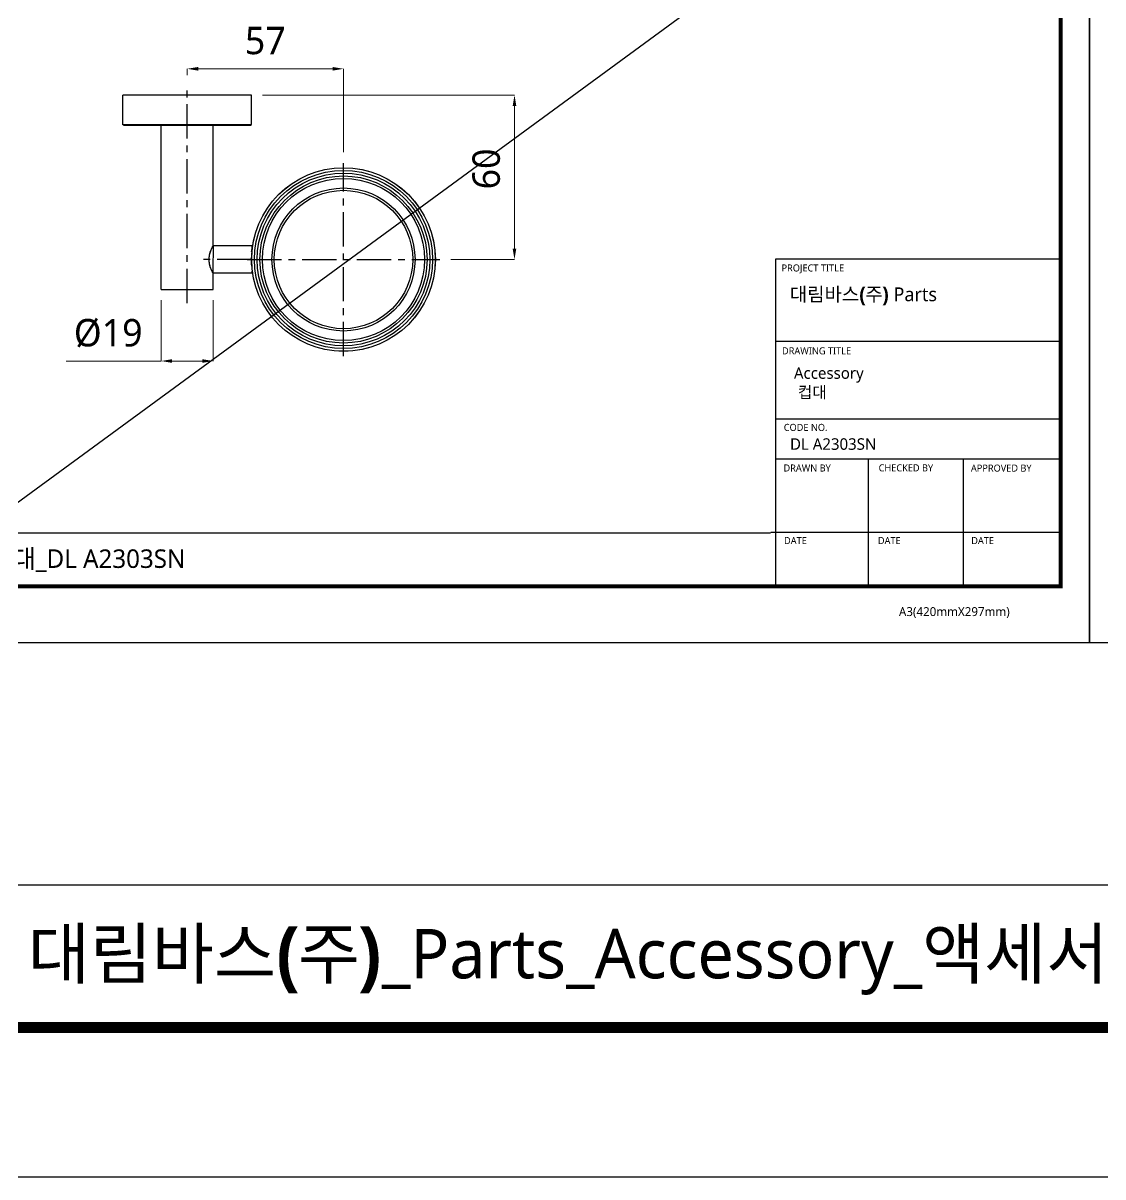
# Model space of a CAD drawing. Extents: x 16296675204 to 16296683393, y -37409618576 to -37409617244.
# Drawn here: x 16296675542.1 to 16296675935.9, y -37409618516.1 to -37409618095.2 of the extents above; entities that cross this region are included whole.
import ezdxf

# ---------------------------------------------------------------- set-up
doc = ezdxf.new("R2010")
doc.units = 0
doc.header["$LTSCALE"] = 10
doc.header["$MEASUREMENT"] = 0
doc.header["$PDMODE"] = 3
doc.header["$PDSIZE"] = -10
doc.linetypes.add('CENTER', pattern=[2, 1.25, -0.25, 0.25, -0.25])
doc.layers.get('0').update_dxf_attribs({"linetype": 'CONTINUOUS'})
doc.layers.get('DEFPOINTS').update_dxf_attribs({"linetype": 'CONTINUOUS'})
doc.layers.add('DEFAULT_1', color=7, linetype='CENTER')
doc.styles.add('Daelim Dimension', font='NanumGothic.ttf')
doc.dimstyles.new('DEFAULT', dxfattribs={"dimscale": 2, "dimtxt": 2, "dimasz": 2, "dimexe": 0, "dimexo": 2, "dimgap": 1, "dimtad": 1, "dimdec": 1, "dimzin": 9, "dimdsep": 46, "dimtxsty": 'Daelim Dimension', "dimcen": 0.5, "dimclrd": 252, "dimclre": 252, "dimclrt": 3, "dimadec": 1, "dimazin": 0, "dimtfac": 1, "dimtdec": 1, "dimtix": 1, "dimtmove": 0, "dimatfit": 3, "dimfxl": 1, "dimtolj": 1, "dimtzin": 1, "dimlwd": 9, "dimlwe": 9, "dimarcsym": 0})

# ---------------------------------------------------------------- blocks, each defined once
blk = doc.blocks.new('*D24')
at = {"color": 5, "lineweight": 9, "transparency": 16777216}
for p, q in [((16296675601.93018, -37409618114.163849), (16296675601.93018, -37409618111.873169)), ((16296675605.93018, -37409618111.873169), (16296675654.93018, -37409618111.873169)), ((16296675658.93018, -37409618142.245216), (16296675658.93018, -37409618111.873169))]:
    blk.add_line(p, q, dxfattribs=at)
at = {"color": 5, "transparency": 16777216}
for points in [[(16296675605.93018, -37409618111.206497), (16296675605.93018, -37409618112.539833), (16296675601.93018, -37409618111.873169)], [(16296675654.93018, -37409618111.206497), (16296675654.93018, -37409618112.539833), (16296675658.93018, -37409618111.873169)]]:
    blk.add_solid(points, dxfattribs=at)
at = {"layer": 'DEFPOINTS', "color": 0, "transparency": 16777216}
for p in [(16296675658.93018, -37409618111.873169), (16296675601.93018, -37409618118.163849), (16296675658.93018, -37409618146.245216)]:
    blk.add_point(p, dxfattribs=at)
at = {"color": 7, "transparency": 16777216, "insert": (16296675630.40451, -37409618096.539841), "char_height": 10, "attachment_point": 2, "line_spacing_factor": 0.9, "style": 'Daelim Dimension'}
blk.add_mtext('\\A1;57', dxfattribs=at)
blk = doc.blocks.new('*D25')
at = {"color": 5, "lineweight": 9, "transparency": 16777216}
for p, q in [((16296675629.43019, -37409618121.43468), (16296675721.29904, -37409618121.43468)), ((16296675721.29904, -37409618177.43468), (16296675721.29904, -37409618125.43468)), ((16296675698.02834, -37409618181.43468), (16296675721.29904, -37409618181.43468))]:
    blk.add_line(p, q, dxfattribs=at)
at = {"color": 5, "transparency": 16777216}
for points in [[(16296675720.63237, -37409618125.43468), (16296675721.9657, -37409618125.43468), (16296675721.29904, -37409618121.43468)], [(16296675720.63237, -37409618177.43468), (16296675721.9657, -37409618177.43468), (16296675721.29904, -37409618181.43468)]]:
    blk.add_solid(points, dxfattribs=at)
at = {"layer": 'DEFPOINTS', "color": 0, "transparency": 16777216}
for p in [(16296675625.43019, -37409618121.43468), (16296675721.29904, -37409618121.43468), (16296675694.02834, -37409618181.43468)]:
    blk.add_point(p, dxfattribs=at)
at = {"color": 7, "transparency": 16777216, "insert": (16296675705.96569, -37409618148.397), "char_height": 10, "attachment_point": 2, "rotation": 90, "line_spacing_factor": 0.9, "style": 'Daelim Dimension'}
blk.add_mtext('\\A1;60', dxfattribs=at)
blk = doc.blocks.new('*D26')
at = {"color": 5, "lineweight": 9, "transparency": 16777216}
for p, q in [((16296675592.43018, -37409618196.314667), (16296675592.43018, -37409618218.466682)), ((16296675611.43018, -37409618196.314667), (16296675611.43018, -37409618218.466682)), ((16296675592.43018, -37409618218.466682), (16296675557.79213, -37409618218.466682)), ((16296675607.43018, -37409618218.466682), (16296675596.43018, -37409618218.466682))]:
    blk.add_line(p, q, dxfattribs=at)
at = {"color": 5, "transparency": 16777216}
for points in [[(16296675596.43018, -37409618217.800018), (16296675596.43018, -37409618219.133347), (16296675592.43018, -37409618218.466682)], [(16296675607.43018, -37409618217.800018), (16296675607.43018, -37409618219.133347), (16296675611.43018, -37409618218.466682)]]:
    blk.add_solid(points, dxfattribs=at)
at = {"layer": 'DEFPOINTS', "color": 0, "transparency": 16777216}
for p in [(16296675592.43018, -37409618192.314667), (16296675611.43018, -37409618192.314667), (16296675611.43018, -37409618218.466682)]:
    blk.add_point(p, dxfattribs=at)
at = {"color": 7, "transparency": 16777216, "insert": (16296675573.111151, -37409618203.133347), "char_height": 10, "attachment_point": 2, "line_spacing_factor": 0.9, "style": 'Daelim Dimension'}
blk.add_mtext('\\A1;%%c19', dxfattribs=at)

msp = doc.modelspace()

# ---------------------------------------------------------------- linework, layer by layer
at = {"ltscale": 0.5}
msp.add_line((16296675204.252609, -37409618516.086411), (16296676940.252609, -37409617244.086411), dxfattribs=at)
at = {"color": 1, "linetype": 'CENTER'}
for p, q in [((16296675601.93018, -37409618197.314667), (16296675601.93018, -37409618118.163849)), ((16296675658.93018, -37409618216.686287), (16296675658.93018, -37409618146.245216)), ((16296675623.832029, -37409618181.434669), (16296675694.02833, -37409618181.434669))]:
    msp.add_line(p, q, dxfattribs=at)
at = {"color": 7, "linetype": 'Continuous'}
for p, q in [((16296675578.43018, -37409618132.134666), (16296675578.43018, -37409618121.434669)), ((16296675625.43018, -37409618121.434669), (16296675578.43018, -37409618121.434669)), ((16296675625.43018, -37409618132.134666), (16296675625.43018, -37409618121.434669)), ((16296675578.730181, -37409618132.434669), (16296675625.13018, -37409618132.434669)), ((16296675592.43018, -37409618192.314667), (16296675592.43018, -37409618132.554672)), ((16296675611.43018, -37409618176.314667), (16296675611.43018, -37409618132.554672)), ((16296675625.70196, -37409618176.434669), (16296675611.38158, -37409618176.434669)), ((16296675611.41548, -37409618186.497108), (16296675611.372271, -37409618186.417519)), ((16296675625.70196, -37409618186.434669), (16296675611.38158, -37409618186.434669)), ((16296675611.43018, -37409618192.314667), (16296675611.43018, -37409618186.554672)), ((16296675592.55018, -37409618192.434669), (16296675611.310181, -37409618192.434669))]:
    msp.add_line(p, q, dxfattribs=at)
at = {"color": 9, "linetype": 'Continuous'}
for p, q in [((16296675578.43041, -37409618132.134666), (16296675625.43018, -37409618132.134666)), ((16296675611.43018, -37409618132.554672), (16296675592.43018, -37409618132.554672)), ((16296675625.31008, -37409618181.434669), (16296675625.43012, -37409618181.434669)), ((16296675611.36211, -37409618186.429024), (16296675611.38867, -37409618186.479202)), ((16296675592.43018, -37409618192.314667), (16296675611.43018, -37409618192.314667))]:
    msp.add_line(p, q, dxfattribs=at)
at = {"color": 5, "ltscale": 40}
for p, q in [((16296675920.552481, -37409618181.277283), (16296675816.50938, -37409618181.277283)), ((16296675920.552481, -37409618211.350281), (16296675816.50938, -37409618211.350281)), ((16296675920.552481, -37409618211.350281), (16296675816.50938, -37409618211.350281)), ((16296675920.552481, -37409618239.639969), (16296675816.50938, -37409618239.639969)), ((16296675920.552481, -37409618239.639969), (16296675816.50938, -37409618239.639969)), ((16296675920.552481, -37409618254.230621), (16296675816.50938, -37409618254.230621)), ((16296675920.552481, -37409618254.230621), (16296675816.50938, -37409618254.230621)), ((16296675850.30348, -37409618254.230621), (16296675850.30348, -37409618300.677597)), ((16296675884.986031, -37409618254.230621), (16296675884.986031, -37409618300.677597)), ((16296675920.552481, -37409618281.061256), (16296675814.86483, -37409618281.061256)), ((16296675920.552481, -37409618281.061256), (16296675817.319981, -37409618281.061256)), ((16296675920.552481, -37409618300.677597), (16296675831.38727, -37409618300.677597))]:
    msp.add_line(p, q, dxfattribs=at)
at = {"color": 5, "ltscale": 0.5}
msp.add_line((16296675816.50938, -37409618181.277283), (16296675816.50938, -37409618301.306953), dxfattribs=at)
at = {"color": 5}
for p, q in [((16296675290.552361, -37409618281.135674), (16296675814.739639, -37409618281.135674)), ((16296675232.167789, -37409618409.508041), (16296676630.000549, -37409618409.508041))]:
    msp.add_line(p, q, dxfattribs=at)
at = {"ltscale": 0.5}
for points in [[(16296675204.252609, -37409618516.086411), (16296676940.252609, -37409618516.086411), (16296676940.252609, -37409617244.086411), (16296675204.252609, -37409617244.086411)], [(16296675280.084169, -37409618321.102562), (16296675931.084169, -37409618321.102562), (16296675931.084169, -37409617844.102562), (16296675280.084169, -37409617844.102562)], [(16296675931.084169, -37409618321.102562), (16296676582.084169, -37409618321.102562), (16296676582.084169, -37409617844.102562), (16296675931.084169, -37409617844.102562)]]:
    msp.add_lwpolyline(points, close=True, dxfattribs=at)
at = {"color": 5, "linetype": 'ByBlock', "lineweight": 200}
for points, const_width in [([(16296675232.167789, -37409618461.620499), (16296676912.167789, -37409618461.620499), (16296676912.167789, -37409617273.620499), (16296675232.167789, -37409617273.620499)], 4), ([(16296675290.552361, -37409618300.677841), (16296675920.552361, -37409618300.677841), (16296675920.552361, -37409617855.177841), (16296675290.552361, -37409617855.177841)], 1.5)]:
    msp.add_lwpolyline(points, close=True, dxfattribs=dict(at, const_width=const_width))
at = {"color": 7, "linetype": 'Continuous'}
for points in [[(16296675611.372271, -37409618186.417519), (16296675611.243311, -37409618186.174362), (16296675611.033649, -37409618185.75824), (16296675610.761061, -37409618185.1661), (16296675610.46615, -37409618184.423561), (16296675610.203779, -37409618183.589462), (16296675610.016211, -37409618182.724037), (16296675609.92128, -37409618181.860809), (16296675609.92152, -37409618181.004066), (16296675610.016581, -37409618180.143059), (16296675610.20405, -37409618179.278877), (16296675610.46644, -37409618178.444977), (16296675610.76133, -37409618177.702629), (16296675611.033899, -37409618177.110588), (16296675611.24349, -37409618176.694618)], [(16296675611.24349, -37409618176.694618), (16296675611.372351, -37409618176.451683), (16296675611.415461, -37409618176.372261)], [(16296675625.70196, -37409618176.434631), (16296675625.73538, -37409618176.430031), (16296675625.790739, -37409618176.395828), (16296675625.82081, -37409618176.333221)], [(16296675625.82081, -37409618186.536118), (16296675625.790739, -37409618186.473511), (16296675625.73538, -37409618186.439308), (16296675625.70196, -37409618186.434708)]]:
    msp.add_lwpolyline(points, dxfattribs=at)
for radius in [33.5, 33.483789, 29.551199, 26.089762, 25.241277]:
    msp.add_circle((16296675658.93018, -37409618181.434669), radius, dxfattribs=at)
at = {"color": 9, "linetype": 'Continuous'}
for radius in [32.483789, 31.484048, 30.484177]:
    msp.add_circle((16296675658.93018, -37409618181.434669), radius, dxfattribs=at)
at = {"color": 7, "linetype": 'Continuous'}
for centre, radius, start, end in [((16296675578.730181, -37409618132.134666), 0.3, 180, 270), ((16296675592.55018, -37409618132.554672), 0.12, 90, 180), ((16296675611.310181, -37409618132.554672), 0.12, 0, 90), ((16296675625.13018, -37409618132.134666), 0.3, 270, 0), ((16296675611.310699, -37409618176.31485), 0.119456, 331.29293831, 0.09879195), ((16296675611.310699, -37409618186.554489), 0.119456, 359.90120805, 28.70901523), ((16296675592.55018, -37409618192.314667), 0.12, 180, 270), ((16296675611.310181, -37409618192.314667), 0.12, 270, 0)]:
    msp.add_arc(centre, radius, start, end, dxfattribs=at)
at = {"color": 9, "linetype": 'Continuous'}
for centre, radius, start, end in [((16296675618.122339, -37409618180.123581), 7.699357, 151.06643321, 151.44337087), ((16296675657.39418, -37409618181.435577), 32.084099, 172.69233103, 179.01684199), ((16296675657.327959, -37409618181.427643), 32.0174, 172.4481087, 172.69144997), ((16296675657.422541, -37409618181.435867), 32.112454, 179.01684199, 179.99781434), ((16296675657.419201, -37409618181.433983), 32.109112, 180.0013114, 180.98097267), ((16296675657.38172, -37409618181.434563), 32.071627, 180.98097267, 187.3495264), ((16296675657.569269, -37409618181.410919), 32.260661, 187.34864534, 187.55496777)]:
    msp.add_arc(centre, radius, start, end, dxfattribs=at)
for points, knots in [([(16296675611.359659, -37409618176.443069), (16296675611.31193, -37409618176.530693), (16296675611.19626, -37409618176.748871), (16296675610.89982, -37409618177.333473), (16296675610.46489, -37409618178.316803), (16296675610.10358, -37409618179.480469), (16296675609.922899, -37409618180.566811), (16296675609.87302, -37409618181.443153), (16296675609.924379, -37409618182.319351), (16296675610.1077, -37409618183.404488), (16296675610.414089, -37409618184.387001), (16296675610.76968, -37409618185.241364), (16296675611.00491, -37409618185.74279), (16296675611.19886, -37409618186.128082), (16296675611.315741, -37409618186.342651), (16296675611.36211, -37409618186.429024)], [0, 0, 0, 0, 0.0284619466, 0.0704451018, 0.1869742304, 0.3348658543, 0.4165106282, 0.5006202816, 0.584721509, 0.6663422531, 0.8140692284, 0.8769680208, 0.9302998334, 0.9720336215, 1, 1, 1, 1]), ([(16296675611.43018, -37409618176.314667), (16296675611.43018, -37409618176.315399), (16296675611.428961, -37409618176.317574), (16296675611.42691, -37409618176.32193), (16296675611.42312, -37409618176.328659), (16296675611.415449, -37409618176.342506), (16296675611.402109, -37409618176.366058), (16296675611.390671, -37409618176.386627), (16296675611.38402, -37409618176.398643)], [0, 0, 0, 0, 0.0229001971, 0.0739497336, 0.1537934456, 0.2628808022, 0.570459562, 1, 1, 1, 1]), ([(16296675625.702221, -37409618176.434631), (16296675625.70249, -37409618176.434639), (16296675625.70158, -37409618176.436317), (16296675625.701929, -37409618176.438072), (16296675625.700899, -37409618176.442368), (16296675625.69982, -37409618176.450577), (16296675625.697359, -37409618176.465187), (16296675625.693991, -37409618176.487152), (16296675625.68956, -37409618176.515457), (16296675625.68424, -37409618176.549911), (16296675625.678011, -37409618176.590523), (16296675625.66794, -37409618176.656822), (16296675625.653311, -37409618176.754593), (16296675625.63368, -37409618176.889442), (16296675625.61149, -37409618177.047096), (16296675625.59622, -37409618177.15979), (16296675625.588261, -37409618177.219818)], [0, 0, 0, 0, 0.0010054756, 0.0040247125, 0.0090599446, 0.0161127332, 0.0362518736, 0.0643897238, 0.100470997, 0.1444404493, 0.1962428833, 0.2558230943, 0.3979873589, 0.5700469667, 0.7710535279, 1, 1, 1, 1]), ([(16296675611.38867, -37409618186.479202), (16296675611.399191, -37409618186.499481), (16296675611.402149, -37409618186.506508), (16296675611.43018, -37409618186.560593), (16296675611.43018, -37409618186.554672)], [0, 0, 0, 0, 0.7941653372, 1, 1, 1, 1]), ([(16296675625.588671, -37409618185.652527), (16296675625.59659, -37409618185.712318), (16296675625.611799, -37409618185.82457), (16296675625.63394, -37409618185.981621), (16296675625.65349, -37409618186.115959), (16296675625.67008, -37409618186.226883), (16296675625.6819, -37409618186.30439), (16296675625.689659, -37409618186.35424), (16296675625.69396, -37409618186.382431), (16296675625.697611, -37409618186.404282), (16296675625.69956, -37409618186.420158), (16296675625.701929, -37409618186.42926), (16296675625.70167, -37409618186.433792), (16296675625.702221, -37409618186.434708)], [0, 0, 0, 0, 0.2288891259, 0.4299403508, 0.6020192324, 0.7441524154, 0.8556107001, 0.8996146972, 0.9356862687, 0.9637788658, 0.9838739707, 0.9959536574, 1, 1, 1, 1])]:
    msp.add_open_spline(points, degree=3, knots=knots, dxfattribs=at)
at = {"layer": 'DEFAULT_1', "color": 7, "linetype": 'CENTER'}
msp.add_line((16296675625.31008, -37409618181.434669), (16296675607.022341, -37409618181.434669), dxfattribs=at)

# ---------------------------------------------------------------- texts
at = {"color": 5, "ltscale": 40, "style": 'Daelim Dimension'}
for s, height, p in [('PROJECT TITLE', 2.56901127, (16296675818.711941, -37409618185.805763)), ('DRAWING TITLE', 2.56901127, (16296675818.87665, -37409618216.041641)), ('CODE NO.', 2.5690113, (16296675819.520889, -37409618243.963623)), ('DRAWN BY', 2.5690113, (16296675819.420151, -37409618258.772018)), ('CHECKED BY', 2.5690113, (16296675854.13032, -37409618258.726463)), ('APPROVED BY', 2.56901127, (16296675887.793699, -37409618258.809441)), ('DATE', 2.5690113, (16296675819.6208, -37409618285.250023)), ('DATE', 2.5690113, (16296675853.85714, -37409618285.250023)), ('DATE', 2.5690113, (16296675887.91184, -37409618285.250023)), ('A3(420mmX297mm)', 3.24237133, (16296675861.53742, -37409618311.493553))]:
    msp.add_text(s, height=height, dxfattribs=at).set_placement(p)
at = {"attachment_point": 1, "style": 'Daelim Dimension'}
for s, insert, char_height, width in [('{\\fPretendard Variable SemiBold|b0|i0|c129|p2;\\C7;대림바스(주)} Parts', (16296675821.767651, -37409618191.607582), 5.03600079, 80.93992813), (' Accessory\\P  컵대', (16296675821.81209, -37409618220.754028), 4.2041236, 70.7511006), ('DL A2303SN', (16296675821.81209, -37409618246.645432), 4.2041236, 70.7511006)]:
    msp.add_mtext(s, dxfattribs=dict(at, insert=insert, char_height=char_height, width=width))
at = {"color": 2, "attachment_point": 1, "style": 'Daelim Dimension'}
for s, insert, char_height, width in [('{\\fPretendard Variable SemiBold|b0|i0|c129|p2;대림바스(주)}_Parts_Accessory_{\\fGulim|b0|i0|c129|p50;컵대}_DL A2303SN', (16296675407.42462, -37409618287.181793), 6.75662715, 260.66283526), ('{\\fPretendard Variable SemiBold|b0|i0|c129|p2;대림바스(주)}_Parts_Accessory_{\\fGulim|b0|i0|c129|p50;액세서리}4{\\fGulim|b0|i0|c129|p50;품}_DL A2300SN', (16296675543.82715, -37409618425.631027), 18.0176724, 859.36974055)]:
    msp.add_mtext(s, dxfattribs=dict(at, insert=insert, char_height=char_height, width=width))

# ---------------------------------------------------------------- dimensions: what is measured, and where the dimension line sits
at = {"color": 7}
dim = msp.add_linear_dim(base=(16296675658.93018, -37409618111.873169), p1=(16296675601.93018, -37409618118.163849), p2=(16296675658.93018, -37409618146.245216), dimstyle='DEFAULT', override={"dimtxt": 5, "dimclrd": 5, "dimclre": 5, "dimclrt": 7}, dxfattribs=at)
dim.commit()
dim.dimension.update_dxf_attribs({"geometry": '*D24', "text_midpoint": (16296675630.40451, -37409618111.873169), "dimtype": 160})
dim = msp.add_linear_dim(base=(16296675721.29904, -37409618121.434677), p1=(16296675694.02833, -37409618181.434669), p2=(16296675625.43018, -37409618121.434669), angle=90, dimstyle='DEFAULT', override={"dimtxt": 5, "dimclrd": 5, "dimclre": 5, "dimclrt": 7}, dxfattribs=at)
dim.commit()
dim.dimension.update_dxf_attribs({"geometry": '*D25', "text_midpoint": (16296675721.299021, -37409618148.397003), "dimtype": 160})
dim = msp.add_linear_dim(base=(16296675611.43018, -37409618218.466682), p1=(16296675592.43018, -37409618192.314667), p2=(16296675611.43018, -37409618192.314667), text='%%c<>', dimstyle='DEFAULT', override={"dimtxt": 5, "dimclrd": 5, "dimclre": 5, "dimclrt": 7}, dxfattribs=at)
dim.commit()
dim.dimension.update_dxf_attribs({"geometry": '*D26', "text_midpoint": (16296675573.111151, -37409618218.466682), "dimtype": 160})

doc.saveas('drawing.dxf')
